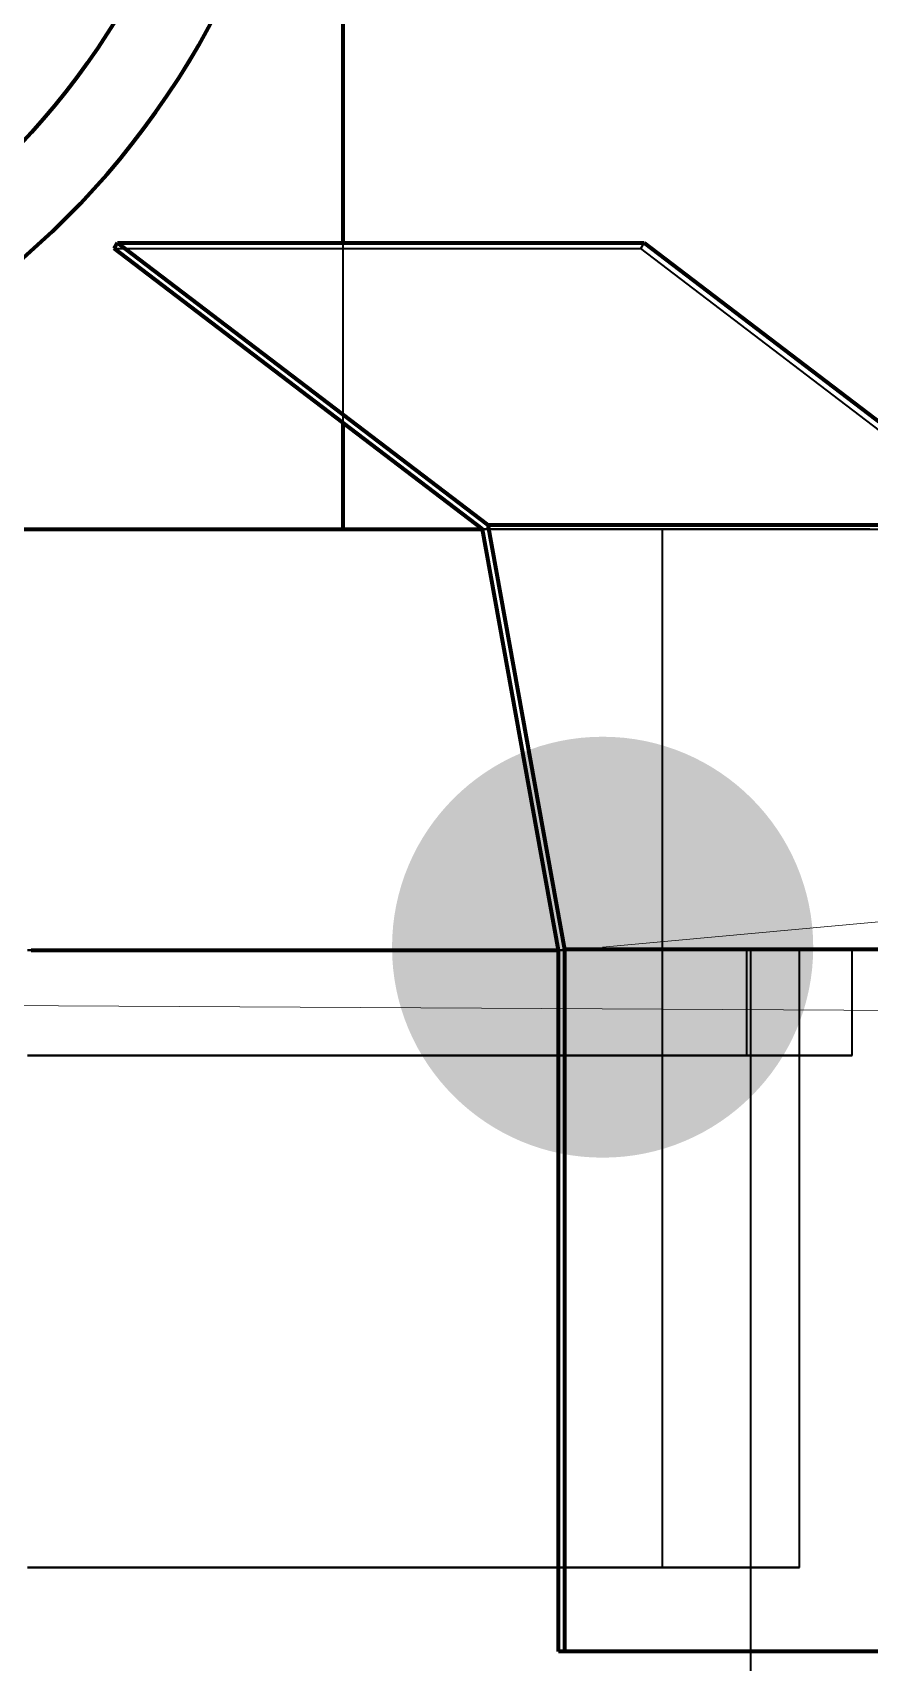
# Model space of a CAD drawing. Header units: millimetres. Extents: x 0 to 2382, y 0 to 420.
# Drawn here: x 163.356 to 165.74, y 301.566 to 306.212 of the extents above; entities that cross this region are included whole.
import ezdxf

# ---------------------------------------------------------------- set-up
doc = ezdxf.new("R2010")
doc.units = ezdxf.units.MM
doc.linetypes.add('IRAM-E-TRAZOS', pattern=[5, 4, -1])
for name, color, linetype, lineweight in [('01-VISIBLE', 7, 'CONTINUOUS', 70), ('02-OCULTA', 4, 'IRAM-E-TRAZOS', 35), ('08-FINA', 5, 'CONTINUOUS', 18)]:
    doc.layers.add(name, color=color, linetype=linetype, lineweight=lineweight)

msp = doc.modelspace()

# ---------------------------------------------------------------- hatches: boundary and pattern name
at = {"layer": '08-FINA'}
h = msp.add_hatch(color=7, dxfattribs=at)
h.dxf.hatch_style = 1
edge = h.paths.add_edge_path()
edge.add_arc((164.9799, 303.6046), 0.6, 0, 360)

# ---------------------------------------------------------------- linework, layer by layer
at = {"layer": '01-VISIBLE'}
for p, q in [((164.2409, 305.613), (164.2409, 307.7963)), ((163.5885, 305.5963), (163.598, 305.613)), ((164.6375, 304.7963), (163.5885, 305.5963)), ((163.598, 305.613), (165.098, 305.613)), ((163.598, 305.613), (164.653, 304.8084)), ((165.098, 305.613), (166.153, 304.8084)), ((164.2409, 304.7963), (164.2409, 305.0987)), ((164.653, 304.8084), (166.153, 304.8084)), ((164.653, 304.8084), (164.8713, 303.5983)), ((164.854, 303.5963), (164.6375, 304.7963)), ((164.854, 301.5963), (164.854, 303.5963)), ((164.8713, 303.5983), (164.8713, 301.5963)), ((166.3713, 303.5983), (164.8713, 303.5983)), ((164.8713, 301.5963), (164.854, 301.5963)), ((166.3713, 301.5963), (164.8713, 301.5963))]:
    msp.add_line(p, q, dxfattribs=at)
for points in [[(163.3287, 304.7963), (163.3791, 304.7963), (163.4294, 304.7963), (163.4797, 304.7963), (163.5301, 304.7963), (163.5804, 304.7963), (163.6307, 304.7963), (163.6811, 304.7963), (163.7314, 304.7963), (163.7818, 304.7963), (163.8321, 304.7963), (163.8824, 304.7963), (163.9328, 304.7963), (163.9831, 304.7963), (164.0334, 304.7963), (164.0838, 304.7963), (164.1341, 304.7963), (164.1844, 304.7963), (164.2348, 304.7963), (164.2851, 304.7963), (164.3354, 304.7963), (164.3858, 304.7963), (164.4361, 304.7963), (164.4864, 304.7963), (164.5368, 304.7963), (164.5871, 304.7963), (164.6375, 304.7963)], [(163.3513, 303.5963), (163.4014, 303.5963), (163.4515, 303.5963), (163.5016, 303.5963), (163.5517, 303.5963), (163.6018, 303.5963), (163.6518, 303.5963), (163.7019, 303.5963), (163.752, 303.5963), (163.8021, 303.5963), (163.8522, 303.5963), (163.9023, 303.5963), (163.9524, 303.5963), (164.0025, 303.5963), (164.0526, 303.5963), (164.1026, 303.5963), (164.1527, 303.5963), (164.2028, 303.5963), (164.2529, 303.5963), (164.303, 303.5963), (164.3531, 303.5963), (164.4032, 303.5963), (164.4533, 303.5963), (164.5033, 303.5963), (164.5534, 303.5963), (164.6035, 303.5963), (164.6536, 303.5963), (164.7037, 303.5963), (164.7538, 303.5963), (164.8039, 303.5963), (164.854, 303.5963)]]:
    msp.add_lwpolyline(points, dxfattribs=at)
msp.add_circle((161.7909, 307.3463), 2.11, dxfattribs=at)
msp.add_arc((161.7909, 307.3463), 2.35, -90, 90, dxfattribs=at)
at = {"layer": '02-OCULTA'}
for p, q in [((164.2409, 304.7963), (164.2409, 307.7963)), ((163.5885, 305.5963), (165.0885, 305.5963)), ((164.2409, 305.0987), (164.2409, 305.613)), ((165.0885, 305.5963), (165.098, 305.613)), ((166.1375, 304.7963), (165.0885, 305.5963)), ((159.8409, 304.7963), (163.7409, 304.7963)), ((159.8409, 304.7963), (163.7409, 304.7963)), ((164.6375, 304.7963), (166.1375, 304.7963)), ((165.1509, 303.5963), (165.1509, 304.7963)), ((164.854, 303.5963), (166.354, 303.5963)), ((165.1509, 301.8363), (165.1509, 303.5963)), ((165.3909, 303.2963), (165.3909, 303.5963)), ((165.4009, 303.5963), (165.4009, 299.4737)), ((165.5409, 301.8363), (165.5409, 303.5963)), ((165.6909, 303.2963), (165.6909, 303.5963)), ((166.354, 301.5963), (164.854, 301.5963))]:
    msp.add_line(p, q, dxfattribs=at)
for points in [[(165.7409, 304.7963), (165.6909, 304.7963), (165.6409, 304.7963), (165.5909, 304.7963), (165.5409, 304.7963), (165.4909, 304.7963), (165.4409, 304.7963), (165.3909, 304.7963), (165.3409, 304.7963), (165.2909, 304.7963), (165.2409, 304.7963), (165.1909, 304.7963), (165.1409, 304.7963), (165.0909, 304.7963), (165.0409, 304.7963), (164.9909, 304.7963), (164.9409, 304.7963), (164.8909, 304.7963), (164.8409, 304.7963), (164.7909, 304.7963), (164.7409, 304.7963), (164.6909, 304.7963), (164.6409, 304.7963), (164.5909, 304.7963), (164.5409, 304.7963), (164.4909, 304.7963), (164.4409, 304.7963), (164.3909, 304.7963), (164.3409, 304.7963), (164.2909, 304.7963), (164.2409, 304.7963), (164.1909, 304.7963), (164.1409, 304.7963), (164.0909, 304.7963), (164.0409, 304.7963), (163.9909, 304.7963), (163.9409, 304.7963), (163.8909, 304.7963), (163.8409, 304.7963), (163.7909, 304.7963), (163.7409, 304.7963), (163.6909, 304.7963), (163.6409, 304.7963), (163.5909, 304.7963), (163.5409, 304.7963), (163.4909, 304.7963), (163.4409, 304.7963), (163.3909, 304.7963), (163.3409, 304.7963)], [(165.1509, 304.7963), (165.1007, 304.7963), (165.0506, 304.7963), (165.0004, 304.7963), (164.9503, 304.7963), (164.9001, 304.7963), (164.85, 304.7963), (164.7998, 304.7963), (164.7497, 304.7963), (164.6995, 304.7963), (164.6494, 304.7963), (164.5992, 304.7963), (164.5491, 304.7963), (164.4989, 304.7963), (164.4488, 304.7963), (164.3986, 304.7963), (164.3485, 304.7963), (164.2983, 304.7963), (164.2482, 304.7963), (164.198, 304.7963), (164.1479, 304.7963), (164.0977, 304.7963), (164.0476, 304.7963), (163.9974, 304.7963), (163.9473, 304.7963), (163.8971, 304.7963), (163.847, 304.7963), (163.7968, 304.7963), (163.7467, 304.7963), (163.6965, 304.7963), (163.6464, 304.7963), (163.5962, 304.7963), (163.5461, 304.7963), (163.4959, 304.7963), (163.4458, 304.7963), (163.3956, 304.7963), (163.3455, 304.7963)], [(163.3455, 304.7963), (163.3956, 304.7963), (163.4458, 304.7963), (163.4959, 304.7963), (163.5461, 304.7963), (163.5962, 304.7963), (163.6464, 304.7963), (163.6965, 304.7963), (163.7467, 304.7963), (163.7968, 304.7963), (163.847, 304.7963), (163.8971, 304.7963), (163.9473, 304.7963), (163.9974, 304.7963), (164.0476, 304.7963), (164.0977, 304.7963), (164.1479, 304.7963), (164.198, 304.7963), (164.2482, 304.7963), (164.2983, 304.7963), (164.3485, 304.7963), (164.3986, 304.7963), (164.4488, 304.7963), (164.4989, 304.7963), (164.5491, 304.7963), (164.5992, 304.7963), (164.6494, 304.7963), (164.6995, 304.7963), (164.7497, 304.7963), (164.7998, 304.7963), (164.85, 304.7963), (164.9001, 304.7963), (164.9503, 304.7963), (165.0004, 304.7963), (165.0506, 304.7963), (165.1007, 304.7963), (165.1509, 304.7963)], [(164.2409, 304.7963), (164.1909, 304.7963), (164.1409, 304.7963), (164.0909, 304.7963), (164.0409, 304.7963), (163.9909, 304.7963), (163.9409, 304.7963), (163.8909, 304.7963), (163.8409, 304.7963), (163.7909, 304.7963), (163.7409, 304.7963)], [(164.2409, 304.7963), (164.1909, 304.7963), (164.1409, 304.7963), (164.0909, 304.7963), (164.0409, 304.7963), (163.9909, 304.7963), (163.9409, 304.7963), (163.8909, 304.7963), (163.8409, 304.7963), (163.7909, 304.7963), (163.7409, 304.7963)], [(164.6375, 304.7963), (164.6876, 304.7963), (164.7377, 304.7963), (164.7878, 304.7963), (164.838, 304.7963), (164.8881, 304.7963), (164.9382, 304.7963), (164.9884, 304.7963), (165.0385, 304.7963), (165.0886, 304.7963), (165.1388, 304.7963), (165.1889, 304.7963), (165.239, 304.7963), (165.2892, 304.7963), (165.3393, 304.7963), (165.3894, 304.7963), (165.4395, 304.7963), (165.4897, 304.7963), (165.5398, 304.7963), (165.5899, 304.7963), (165.6401, 304.7963), (165.6902, 304.7963), (165.7403, 304.7963)], [(165.7409, 303.5963), (165.6909, 303.5963), (165.6409, 303.5963), (165.5909, 303.5963), (165.5409, 303.5963), (165.4909, 303.5963), (165.4409, 303.5963), (165.3909, 303.5963), (165.3409, 303.5963), (165.2909, 303.5963), (165.2409, 303.5963), (165.1909, 303.5963), (165.1409, 303.5963), (165.0909, 303.5963), (165.0409, 303.5963), (164.9909, 303.5963), (164.9409, 303.5963), (164.8909, 303.5963), (164.8409, 303.5963), (164.7909, 303.5963), (164.7409, 303.5963), (164.6909, 303.5963), (164.6409, 303.5963), (164.5909, 303.5963), (164.5409, 303.5963), (164.4909, 303.5963), (164.4409, 303.5963), (164.3909, 303.5963), (164.3409, 303.5963), (164.2909, 303.5963), (164.2409, 303.5963), (164.1909, 303.5963), (164.1409, 303.5963), (164.0909, 303.5963), (164.0409, 303.5963), (163.9909, 303.5963), (163.9409, 303.5963), (163.8909, 303.5963), (163.8409, 303.5963), (163.7909, 303.5963), (163.7409, 303.5963), (163.6909, 303.5963), (163.6409, 303.5963), (163.5909, 303.5963), (163.5409, 303.5963), (163.4909, 303.5963), (163.4409, 303.5963), (163.3909, 303.5963), (163.3409, 303.5963)], [(165.5409, 303.5963), (165.4909, 303.5963), (165.4409, 303.5963), (165.3909, 303.5963), (165.3409, 303.5963), (165.2909, 303.5963), (165.2409, 303.5963), (165.1909, 303.5963), (165.1409, 303.5963), (165.0909, 303.5963), (165.0409, 303.5963), (164.9909, 303.5963), (164.9409, 303.5963), (164.8909, 303.5963), (164.8409, 303.5963), (164.7909, 303.5963), (164.7409, 303.5963), (164.6909, 303.5963), (164.6409, 303.5963), (164.5909, 303.5963), (164.5409, 303.5963), (164.4909, 303.5963), (164.4409, 303.5963), (164.3909, 303.5963), (164.3409, 303.5963), (164.2909, 303.5963), (164.2409, 303.5963), (164.1909, 303.5963), (164.1409, 303.5963), (164.0909, 303.5963), (164.0409, 303.5963), (163.9909, 303.5963), (163.9409, 303.5963), (163.8909, 303.5963), (163.8409, 303.5963), (163.7909, 303.5963), (163.7409, 303.5963), (163.6909, 303.5963), (163.6409, 303.5963), (163.5909, 303.5963), (163.5409, 303.5963), (163.4909, 303.5963), (163.4409, 303.5963), (163.3909, 303.5963), (163.3409, 303.5963)], [(163.3409, 303.5963), (163.3909, 303.5963), (163.4409, 303.5963), (163.4909, 303.5963), (163.5409, 303.5963), (163.5909, 303.5963), (163.6409, 303.5963), (163.6909, 303.5963), (163.7409, 303.5963), (163.7909, 303.5963), (163.8409, 303.5963), (163.8909, 303.5963), (163.9409, 303.5963), (163.9909, 303.5963), (164.0409, 303.5963), (164.0909, 303.5963), (164.1409, 303.5963), (164.1909, 303.5963), (164.2409, 303.5963), (164.2909, 303.5963), (164.3409, 303.5963), (164.3909, 303.5963), (164.4409, 303.5963), (164.4909, 303.5963), (164.5409, 303.5963), (164.5909, 303.5963), (164.6409, 303.5963), (164.6909, 303.5963), (164.7409, 303.5963), (164.7909, 303.5963), (164.8409, 303.5963), (164.8909, 303.5963), (164.9409, 303.5963), (164.9909, 303.5963), (165.0409, 303.5963), (165.0909, 303.5963), (165.1409, 303.5963), (165.1909, 303.5963), (165.2409, 303.5963), (165.2909, 303.5963), (165.3409, 303.5963), (165.3909, 303.5963), (165.4409, 303.5963), (165.4909, 303.5963), (165.5409, 303.5963)], [(165.7409, 303.5963), (165.6909, 303.5963), (165.6409, 303.5963), (165.5909, 303.5963), (165.5409, 303.5963), (165.4909, 303.5963), (165.4409, 303.5963), (165.3909, 303.5963), (165.3409, 303.5963), (165.2909, 303.5963), (165.2409, 303.5963), (165.1909, 303.5963), (165.1409, 303.5963), (165.0909, 303.5963), (165.0409, 303.5963), (164.9909, 303.5963), (164.9409, 303.5963), (164.8909, 303.5963), (164.8409, 303.5963), (164.7909, 303.5963), (164.7409, 303.5963), (164.6909, 303.5963), (164.6409, 303.5963), (164.5909, 303.5963), (164.5409, 303.5963), (164.4909, 303.5963), (164.4409, 303.5963), (164.3909, 303.5963), (164.3409, 303.5963), (164.2909, 303.5963), (164.2409, 303.5963), (164.1909, 303.5963), (164.1409, 303.5963), (164.0909, 303.5963), (164.0409, 303.5963), (163.9909, 303.5963), (163.9409, 303.5963), (163.8909, 303.5963), (163.8409, 303.5963), (163.7909, 303.5963), (163.7409, 303.5963), (163.6909, 303.5963), (163.6409, 303.5963), (163.5909, 303.5963), (163.5409, 303.5963), (163.4909, 303.5963), (163.4409, 303.5963), (163.3909, 303.5963), (163.3409, 303.5963)], [(163.3409, 303.5963), (163.3909, 303.5963), (163.4409, 303.5963), (163.4909, 303.5963), (163.5409, 303.5963), (163.5909, 303.5963), (163.6409, 303.5963), (163.6909, 303.5963), (163.7409, 303.5963), (163.7909, 303.5963), (163.8409, 303.5963), (163.8909, 303.5963), (163.9409, 303.5963), (163.9909, 303.5963), (164.0409, 303.5963), (164.0909, 303.5963), (164.1409, 303.5963), (164.1909, 303.5963), (164.2409, 303.5963), (164.2909, 303.5963), (164.3409, 303.5963), (164.3909, 303.5963), (164.4409, 303.5963), (164.4909, 303.5963), (164.5409, 303.5963), (164.5909, 303.5963), (164.6409, 303.5963), (164.6909, 303.5963), (164.7409, 303.5963), (164.7909, 303.5963), (164.8409, 303.5963), (164.8909, 303.5963), (164.9409, 303.5963), (164.9909, 303.5963), (165.0409, 303.5963), (165.0909, 303.5963), (165.1409, 303.5963), (165.1909, 303.5963), (165.2409, 303.5963), (165.2909, 303.5963), (165.3409, 303.5963), (165.3909, 303.5963), (165.4409, 303.5963), (165.4909, 303.5963), (165.5409, 303.5963), (165.5909, 303.5963), (165.6409, 303.5963), (165.6909, 303.5963), (165.7409, 303.5963)], [(165.6909, 303.5963), (165.6409, 303.5963), (165.5909, 303.5963), (165.5409, 303.5963), (165.4909, 303.5963), (165.4409, 303.5963), (165.3909, 303.5963), (165.3409, 303.5963), (165.2909, 303.5963), (165.2409, 303.5963), (165.1909, 303.5963), (165.1409, 303.5963), (165.0909, 303.5963), (165.0409, 303.5963), (164.9909, 303.5963), (164.9409, 303.5963), (164.8909, 303.5963), (164.8409, 303.5963), (164.7909, 303.5963), (164.7409, 303.5963), (164.6909, 303.5963), (164.6409, 303.5963), (164.5909, 303.5963), (164.5409, 303.5963), (164.4909, 303.5963), (164.4409, 303.5963), (164.3909, 303.5963), (164.3409, 303.5963), (164.2909, 303.5963), (164.2409, 303.5963), (164.1909, 303.5963), (164.1409, 303.5963), (164.0909, 303.5963), (164.0409, 303.5963), (163.9909, 303.5963), (163.9409, 303.5963), (163.8909, 303.5963), (163.8409, 303.5963), (163.7909, 303.5963), (163.7409, 303.5963), (163.6909, 303.5963), (163.6409, 303.5963), (163.5909, 303.5963), (163.5409, 303.5963), (163.4909, 303.5963), (163.4409, 303.5963), (163.3909, 303.5963), (163.3409, 303.5963)], [(163.3409, 303.5963), (163.3909, 303.5963), (163.4409, 303.5963), (163.4909, 303.5963), (163.5409, 303.5963), (163.5909, 303.5963), (163.6409, 303.5963), (163.6909, 303.5963), (163.7409, 303.5963), (163.7909, 303.5963), (163.8409, 303.5963), (163.8909, 303.5963), (163.9409, 303.5963), (163.9909, 303.5963), (164.0409, 303.5963), (164.0909, 303.5963), (164.1409, 303.5963), (164.1909, 303.5963), (164.2409, 303.5963), (164.2909, 303.5963), (164.3409, 303.5963), (164.3909, 303.5963), (164.4409, 303.5963), (164.4909, 303.5963), (164.5409, 303.5963), (164.5909, 303.5963), (164.6409, 303.5963), (164.6909, 303.5963), (164.7409, 303.5963), (164.7909, 303.5963), (164.8409, 303.5963), (164.8909, 303.5963), (164.9409, 303.5963), (164.9909, 303.5963), (165.0409, 303.5963), (165.0909, 303.5963), (165.1409, 303.5963), (165.1909, 303.5963), (165.2409, 303.5963), (165.2909, 303.5963), (165.3409, 303.5963), (165.3909, 303.5963), (165.4409, 303.5963), (165.4909, 303.5963), (165.5409, 303.5963), (165.5909, 303.5963), (165.6409, 303.5963), (165.6909, 303.5963)], [(165.3909, 303.5963), (165.3409, 303.5963), (165.2909, 303.5963), (165.2409, 303.5963), (165.1909, 303.5963), (165.1409, 303.5963), (165.0909, 303.5963), (165.0409, 303.5963), (164.9909, 303.5963), (164.9409, 303.5963), (164.8909, 303.5963), (164.8409, 303.5963), (164.7909, 303.5963), (164.7409, 303.5963), (164.6909, 303.5963), (164.6409, 303.5963), (164.5909, 303.5963), (164.5409, 303.5963), (164.4909, 303.5963), (164.4409, 303.5963), (164.3909, 303.5963), (164.3409, 303.5963), (164.2909, 303.5963), (164.2409, 303.5963), (164.1909, 303.5963), (164.1409, 303.5963), (164.0909, 303.5963), (164.0409, 303.5963), (163.9909, 303.5963), (163.9409, 303.5963), (163.8909, 303.5963), (163.8409, 303.5963), (163.7909, 303.5963), (163.7409, 303.5963), (163.6909, 303.5963), (163.6409, 303.5963), (163.5909, 303.5963), (163.5409, 303.5963), (163.4909, 303.5963), (163.4409, 303.5963), (163.3909, 303.5963), (163.3409, 303.5963)], [(163.3409, 303.5963), (163.3909, 303.5963), (163.4409, 303.5963), (163.4909, 303.5963), (163.5409, 303.5963), (163.5909, 303.5963), (163.6409, 303.5963), (163.6909, 303.5963), (163.7409, 303.5963), (163.7909, 303.5963), (163.8409, 303.5963), (163.8909, 303.5963), (163.9409, 303.5963), (163.9909, 303.5963), (164.0409, 303.5963), (164.0909, 303.5963), (164.1409, 303.5963), (164.1909, 303.5963), (164.2409, 303.5963), (164.2909, 303.5963), (164.3409, 303.5963), (164.3909, 303.5963), (164.4409, 303.5963), (164.4909, 303.5963), (164.5409, 303.5963), (164.5909, 303.5963), (164.6409, 303.5963), (164.6909, 303.5963), (164.7409, 303.5963), (164.7909, 303.5963), (164.8409, 303.5963), (164.8909, 303.5963), (164.9409, 303.5963), (164.9909, 303.5963), (165.0409, 303.5963), (165.0909, 303.5963), (165.1409, 303.5963), (165.1909, 303.5963), (165.2409, 303.5963), (165.2909, 303.5963), (165.3409, 303.5963), (165.3909, 303.5963)], [(165.4009, 303.5963), (165.3507, 303.5963), (165.3006, 303.5963), (165.2504, 303.5963), (165.2003, 303.5963), (165.1502, 303.5963), (165.1, 303.5963), (165.0499, 303.5963), (164.9997, 303.5963), (164.9496, 303.5963), (164.8995, 303.5963), (164.8493, 303.5963), (164.7992, 303.5963), (164.749, 303.5963), (164.6989, 303.5963), (164.6488, 303.5963), (164.5986, 303.5963), (164.5485, 303.5963), (164.4984, 303.5963), (164.4482, 303.5963), (164.3981, 303.5963), (164.3479, 303.5963), (164.2978, 303.5963), (164.2477, 303.5963), (164.1975, 303.5963), (164.1474, 303.5963), (164.0972, 303.5963), (164.0471, 303.5963), (163.997, 303.5963), (163.9468, 303.5963), (163.8967, 303.5963), (163.8465, 303.5963), (163.7964, 303.5963), (163.7463, 303.5963), (163.6961, 303.5963), (163.646, 303.5963), (163.5959, 303.5963), (163.5457, 303.5963), (163.4956, 303.5963), (163.4454, 303.5963), (163.3953, 303.5963), (163.3452, 303.5963)], [(163.3452, 303.5963), (163.3953, 303.5963), (163.4454, 303.5963), (163.4956, 303.5963), (163.5457, 303.5963), (163.5959, 303.5963), (163.646, 303.5963), (163.6961, 303.5963), (163.7463, 303.5963), (163.7964, 303.5963), (163.8465, 303.5963), (163.8967, 303.5963), (163.9468, 303.5963), (163.997, 303.5963), (164.0471, 303.5963), (164.0972, 303.5963), (164.1474, 303.5963), (164.1975, 303.5963), (164.2477, 303.5963), (164.2978, 303.5963), (164.3479, 303.5963), (164.3981, 303.5963), (164.4482, 303.5963), (164.4984, 303.5963), (164.5485, 303.5963), (164.5986, 303.5963), (164.6488, 303.5963), (164.6989, 303.5963), (164.749, 303.5963), (164.7992, 303.5963), (164.8493, 303.5963), (164.8995, 303.5963), (164.9496, 303.5963), (164.9997, 303.5963), (165.0499, 303.5963), (165.1, 303.5963), (165.1502, 303.5963), (165.2003, 303.5963), (165.2504, 303.5963), (165.3006, 303.5963), (165.3507, 303.5963), (165.4009, 303.5963)], [(165.1509, 303.5963), (165.1007, 303.5963), (165.0506, 303.5963), (165.0004, 303.5963), (164.9503, 303.5963), (164.9001, 303.5963), (164.85, 303.5963), (164.7998, 303.5963), (164.7497, 303.5963), (164.6995, 303.5963), (164.6494, 303.5963), (164.5992, 303.5963), (164.5491, 303.5963), (164.4989, 303.5963), (164.4488, 303.5963), (164.3986, 303.5963), (164.3485, 303.5963), (164.2983, 303.5963), (164.2482, 303.5963), (164.198, 303.5963), (164.1479, 303.5963), (164.0977, 303.5963), (164.0476, 303.5963), (163.9974, 303.5963), (163.9473, 303.5963), (163.8971, 303.5963), (163.847, 303.5963), (163.7968, 303.5963), (163.7467, 303.5963), (163.6965, 303.5963), (163.6464, 303.5963), (163.5962, 303.5963), (163.5461, 303.5963), (163.4959, 303.5963), (163.4458, 303.5963), (163.3956, 303.5963), (163.3455, 303.5963)], [(163.3455, 303.5963), (163.3956, 303.5963), (163.4458, 303.5963), (163.4959, 303.5963), (163.5461, 303.5963), (163.5962, 303.5963), (163.6464, 303.5963), (163.6965, 303.5963), (163.7467, 303.5963), (163.7968, 303.5963), (163.847, 303.5963), (163.8971, 303.5963), (163.9473, 303.5963), (163.9974, 303.5963), (164.0476, 303.5963), (164.0977, 303.5963), (164.1479, 303.5963), (164.198, 303.5963), (164.2482, 303.5963), (164.2983, 303.5963), (164.3485, 303.5963), (164.3986, 303.5963), (164.4488, 303.5963), (164.4989, 303.5963), (164.5491, 303.5963), (164.5992, 303.5963), (164.6494, 303.5963), (164.6995, 303.5963), (164.7497, 303.5963), (164.7998, 303.5963), (164.85, 303.5963), (164.9001, 303.5963), (164.9503, 303.5963), (165.0004, 303.5963), (165.0506, 303.5963), (165.1007, 303.5963), (165.1509, 303.5963)], [(165.1509, 303.5963), (165.1007, 303.5963), (165.0506, 303.5963), (165.0004, 303.5963), (164.9503, 303.5963), (164.9001, 303.5963), (164.85, 303.5963), (164.7998, 303.5963), (164.7497, 303.5963), (164.6995, 303.5963), (164.6494, 303.5963), (164.5992, 303.5963), (164.5491, 303.5963), (164.4989, 303.5963), (164.4488, 303.5963), (164.3986, 303.5963), (164.3485, 303.5963), (164.2983, 303.5963), (164.2482, 303.5963), (164.198, 303.5963), (164.1479, 303.5963), (164.0977, 303.5963), (164.0476, 303.5963), (163.9974, 303.5963), (163.9473, 303.5963), (163.8971, 303.5963), (163.847, 303.5963), (163.7968, 303.5963), (163.7467, 303.5963), (163.6965, 303.5963), (163.6464, 303.5963), (163.5962, 303.5963), (163.5461, 303.5963), (163.4959, 303.5963), (163.4458, 303.5963), (163.3956, 303.5963), (163.3455, 303.5963)], [(163.3455, 303.5963), (163.3956, 303.5963), (163.4458, 303.5963), (163.4959, 303.5963), (163.5461, 303.5963), (163.5962, 303.5963), (163.6464, 303.5963), (163.6965, 303.5963), (163.7467, 303.5963), (163.7968, 303.5963), (163.847, 303.5963), (163.8971, 303.5963), (163.9473, 303.5963), (163.9974, 303.5963), (164.0476, 303.5963), (164.0977, 303.5963), (164.1479, 303.5963), (164.198, 303.5963), (164.2482, 303.5963), (164.2983, 303.5963), (164.3485, 303.5963), (164.3986, 303.5963), (164.4488, 303.5963), (164.4989, 303.5963), (164.5491, 303.5963), (164.5992, 303.5963), (164.6494, 303.5963), (164.6995, 303.5963), (164.7497, 303.5963), (164.7998, 303.5963), (164.85, 303.5963), (164.9001, 303.5963), (164.9503, 303.5963), (165.0004, 303.5963), (165.0506, 303.5963), (165.1007, 303.5963), (165.1509, 303.5963)], [(164.854, 303.5963), (164.9054, 303.5963), (164.9568, 303.5963), (165.0082, 303.5963), (165.0596, 303.5963), (165.1111, 303.5963), (165.1625, 303.5963), (165.2139, 303.5963), (165.2653, 303.5963), (165.3167, 303.5963), (165.3681, 303.5963), (165.4196, 303.5963), (165.471, 303.5963), (165.5224, 303.5963), (165.5738, 303.5963), (165.6252, 303.5963), (165.6767, 303.5963), (165.7281, 303.5963), (165.7795, 303.5963)], [(165.6909, 303.2963), (165.6409, 303.2963), (165.5909, 303.2963), (165.5409, 303.2963), (165.4909, 303.2963), (165.4409, 303.2963), (165.3909, 303.2963), (165.3409, 303.2963), (165.2909, 303.2963), (165.2409, 303.2963), (165.1909, 303.2963), (165.1409, 303.2963), (165.0909, 303.2963), (165.0409, 303.2963), (164.9909, 303.2963), (164.9409, 303.2963), (164.8909, 303.2963), (164.8409, 303.2963), (164.7909, 303.2963), (164.7409, 303.2963), (164.6909, 303.2963), (164.6409, 303.2963), (164.5909, 303.2963), (164.5409, 303.2963), (164.4909, 303.2963), (164.4409, 303.2963), (164.3909, 303.2963), (164.3409, 303.2963), (164.2909, 303.2963), (164.2409, 303.2963), (164.1909, 303.2963), (164.1409, 303.2963), (164.0909, 303.2963), (164.0409, 303.2963), (163.9909, 303.2963), (163.9409, 303.2963), (163.8909, 303.2963), (163.8409, 303.2963), (163.7909, 303.2963), (163.7409, 303.2963), (163.6909, 303.2963), (163.6409, 303.2963), (163.5909, 303.2963), (163.5409, 303.2963), (163.4909, 303.2963), (163.4409, 303.2963), (163.3909, 303.2963), (163.3409, 303.2963)], [(163.3409, 303.2963), (163.3909, 303.2963), (163.4409, 303.2963), (163.4909, 303.2963), (163.5409, 303.2963), (163.5909, 303.2963), (163.6409, 303.2963), (163.6909, 303.2963), (163.7409, 303.2963), (163.7909, 303.2963), (163.8409, 303.2963), (163.8909, 303.2963), (163.9409, 303.2963), (163.9909, 303.2963), (164.0409, 303.2963), (164.0909, 303.2963), (164.1409, 303.2963), (164.1909, 303.2963), (164.2409, 303.2963), (164.2909, 303.2963), (164.3409, 303.2963), (164.3909, 303.2963), (164.4409, 303.2963), (164.4909, 303.2963), (164.5409, 303.2963), (164.5909, 303.2963), (164.6409, 303.2963), (164.6909, 303.2963), (164.7409, 303.2963), (164.7909, 303.2963), (164.8409, 303.2963), (164.8909, 303.2963), (164.9409, 303.2963), (164.9909, 303.2963), (165.0409, 303.2963), (165.0909, 303.2963), (165.1409, 303.2963), (165.1909, 303.2963), (165.2409, 303.2963), (165.2909, 303.2963), (165.3409, 303.2963), (165.3909, 303.2963), (165.4409, 303.2963), (165.4909, 303.2963), (165.5409, 303.2963), (165.5909, 303.2963), (165.6409, 303.2963), (165.6909, 303.2963)], [(165.3909, 303.2963), (165.3409, 303.2963), (165.2909, 303.2963), (165.2409, 303.2963), (165.1909, 303.2963), (165.1409, 303.2963), (165.0909, 303.2963), (165.0409, 303.2963), (164.9909, 303.2963), (164.9409, 303.2963), (164.8909, 303.2963), (164.8409, 303.2963), (164.7909, 303.2963), (164.7409, 303.2963), (164.6909, 303.2963), (164.6409, 303.2963), (164.5909, 303.2963), (164.5409, 303.2963), (164.4909, 303.2963), (164.4409, 303.2963), (164.3909, 303.2963), (164.3409, 303.2963), (164.2909, 303.2963), (164.2409, 303.2963), (164.1909, 303.2963), (164.1409, 303.2963), (164.0909, 303.2963), (164.0409, 303.2963), (163.9909, 303.2963), (163.9409, 303.2963), (163.8909, 303.2963), (163.8409, 303.2963), (163.7909, 303.2963), (163.7409, 303.2963), (163.6909, 303.2963), (163.6409, 303.2963), (163.5909, 303.2963), (163.5409, 303.2963), (163.4909, 303.2963), (163.4409, 303.2963), (163.3909, 303.2963), (163.3409, 303.2963)], [(163.3409, 303.2963), (163.3909, 303.2963), (163.4409, 303.2963), (163.4909, 303.2963), (163.5409, 303.2963), (163.5909, 303.2963), (163.6409, 303.2963), (163.6909, 303.2963), (163.7409, 303.2963), (163.7909, 303.2963), (163.8409, 303.2963), (163.8909, 303.2963), (163.9409, 303.2963), (163.9909, 303.2963), (164.0409, 303.2963), (164.0909, 303.2963), (164.1409, 303.2963), (164.1909, 303.2963), (164.2409, 303.2963), (164.2909, 303.2963), (164.3409, 303.2963), (164.3909, 303.2963), (164.4409, 303.2963), (164.4909, 303.2963), (164.5409, 303.2963), (164.5909, 303.2963), (164.6409, 303.2963), (164.6909, 303.2963), (164.7409, 303.2963), (164.7909, 303.2963), (164.8409, 303.2963), (164.8909, 303.2963), (164.9409, 303.2963), (164.9909, 303.2963), (165.0409, 303.2963), (165.0909, 303.2963), (165.1409, 303.2963), (165.1909, 303.2963), (165.2409, 303.2963), (165.2909, 303.2963), (165.3409, 303.2963), (165.3909, 303.2963)], [(165.5409, 301.8363), (165.4909, 301.8363), (165.4409, 301.8363), (165.3909, 301.8363), (165.3409, 301.8363), (165.2909, 301.8363), (165.2409, 301.8363), (165.1909, 301.8363), (165.1409, 301.8363), (165.0909, 301.8363), (165.0409, 301.8363), (164.9909, 301.8363), (164.9409, 301.8363), (164.8909, 301.8363), (164.8409, 301.8363), (164.7909, 301.8363), (164.7409, 301.8363), (164.6909, 301.8363), (164.6409, 301.8363), (164.5909, 301.8363), (164.5409, 301.8363), (164.4909, 301.8363), (164.4409, 301.8363), (164.3909, 301.8363), (164.3409, 301.8363), (164.2909, 301.8363), (164.2409, 301.8363), (164.1909, 301.8363), (164.1409, 301.8363), (164.0909, 301.8363), (164.0409, 301.8363), (163.9909, 301.8363), (163.9409, 301.8363), (163.8909, 301.8363), (163.8409, 301.8363), (163.7909, 301.8363), (163.7409, 301.8363), (163.6909, 301.8363), (163.6409, 301.8363), (163.5909, 301.8363), (163.5409, 301.8363), (163.4909, 301.8363), (163.4409, 301.8363), (163.3909, 301.8363), (163.3409, 301.8363)], [(163.3409, 301.8363), (163.3909, 301.8363), (163.4409, 301.8363), (163.4909, 301.8363), (163.5409, 301.8363), (163.5909, 301.8363), (163.6409, 301.8363), (163.6909, 301.8363), (163.7409, 301.8363), (163.7909, 301.8363), (163.8409, 301.8363), (163.8909, 301.8363), (163.9409, 301.8363), (163.9909, 301.8363), (164.0409, 301.8363), (164.0909, 301.8363), (164.1409, 301.8363), (164.1909, 301.8363), (164.2409, 301.8363), (164.2909, 301.8363), (164.3409, 301.8363), (164.3909, 301.8363), (164.4409, 301.8363), (164.4909, 301.8363), (164.5409, 301.8363), (164.5909, 301.8363), (164.6409, 301.8363), (164.6909, 301.8363), (164.7409, 301.8363), (164.7909, 301.8363), (164.8409, 301.8363), (164.8909, 301.8363), (164.9409, 301.8363), (164.9909, 301.8363), (165.0409, 301.8363), (165.0909, 301.8363), (165.1409, 301.8363), (165.1909, 301.8363), (165.2409, 301.8363), (165.2909, 301.8363), (165.3409, 301.8363), (165.3909, 301.8363), (165.4409, 301.8363), (165.4909, 301.8363), (165.5409, 301.8363)], [(165.1509, 301.8363), (165.1007, 301.8363), (165.0506, 301.8363), (165.0004, 301.8363), (164.9503, 301.8363), (164.9001, 301.8363), (164.85, 301.8363), (164.7998, 301.8363), (164.7497, 301.8363), (164.6995, 301.8363), (164.6494, 301.8363), (164.5992, 301.8363), (164.5491, 301.8363), (164.4989, 301.8363), (164.4488, 301.8363), (164.3986, 301.8363), (164.3485, 301.8363), (164.2983, 301.8363), (164.2482, 301.8363), (164.198, 301.8363), (164.1479, 301.8363), (164.0977, 301.8363), (164.0476, 301.8363), (163.9974, 301.8363), (163.9473, 301.8363), (163.8971, 301.8363), (163.847, 301.8363), (163.7968, 301.8363), (163.7467, 301.8363), (163.6965, 301.8363), (163.6464, 301.8363), (163.5962, 301.8363), (163.5461, 301.8363), (163.4959, 301.8363), (163.4458, 301.8363), (163.3956, 301.8363), (163.3455, 301.8363)], [(163.3455, 301.8363), (163.3956, 301.8363), (163.4458, 301.8363), (163.4959, 301.8363), (163.5461, 301.8363), (163.5962, 301.8363), (163.6464, 301.8363), (163.6965, 301.8363), (163.7467, 301.8363), (163.7968, 301.8363), (163.847, 301.8363), (163.8971, 301.8363), (163.9473, 301.8363), (163.9974, 301.8363), (164.0476, 301.8363), (164.0977, 301.8363), (164.1479, 301.8363), (164.198, 301.8363), (164.2482, 301.8363), (164.2983, 301.8363), (164.3485, 301.8363), (164.3986, 301.8363), (164.4488, 301.8363), (164.4989, 301.8363), (164.5491, 301.8363), (164.5992, 301.8363), (164.6494, 301.8363), (164.6995, 301.8363), (164.7497, 301.8363), (164.7998, 301.8363), (164.85, 301.8363), (164.9001, 301.8363), (164.9503, 301.8363), (165.0004, 301.8363), (165.0506, 301.8363), (165.1007, 301.8363), (165.1509, 301.8363)]]:
    msp.add_lwpolyline(points, dxfattribs=at)
msp.add_circle((161.7909, 307.3463), 2.35, dxfattribs=at)
at = {"layer": '08-FINA'}
for p, q in [((211.2076, 307.8441), (164.9799, 303.6046)), ((201.1909, 303.2312), (161.7909, 303.4463))]:
    msp.add_line(p, q, dxfattribs=at)

doc.saveas('drawing.dxf')
